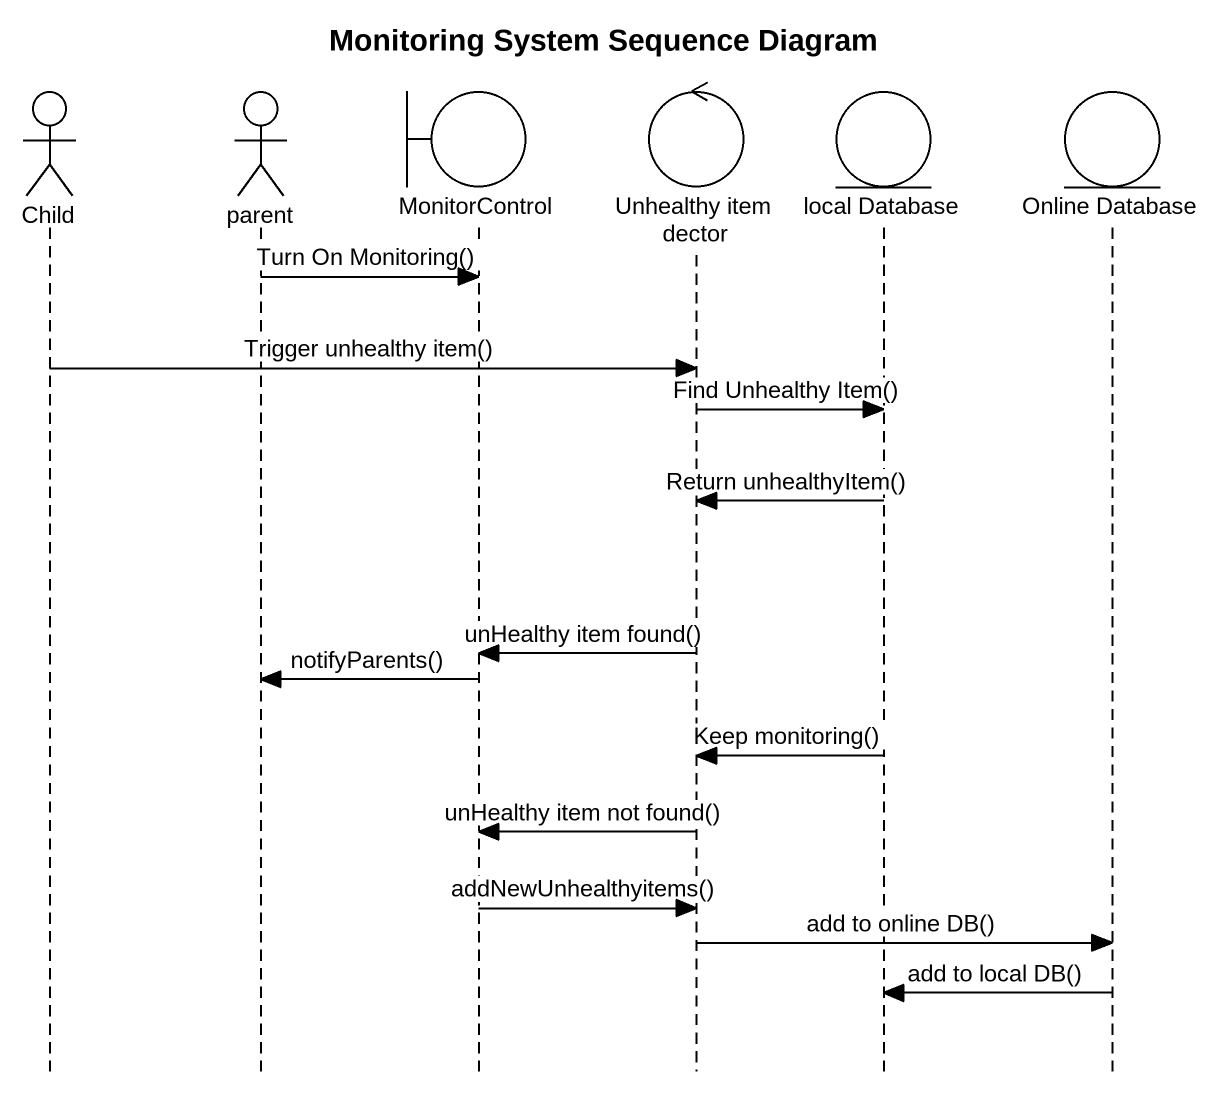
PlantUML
@startuml
title Monitoring System Sequence Diagram
hide footbox
actor Child
actor parent
boundary MonitorControl
control "Unhealthy item dector" as Unhealthy_item_dector
entity "local Database" as local_Database
entity "Online Database" as Online_Database

parent -> MonitorControl : Turn On Monitoring()
Child -> Unhealthy_item_dector : Trigger unhealthy item()
Unhealthy_item_dector -> local_Database : Find Unhealthy Item()
local_Database -> Unhealthy_item_dector : Return unhealthyItem()
Unhealthy_item_dector -> MonitorControl : unHealthy item found()
MonitorControl -> parent : notifyParents()
local_Database -> Unhealthy_item_dector : Keep monitoring()
Unhealthy_item_dector -> MonitorControl : unHealthy item not found()
MonitorControl -> Unhealthy_item_dector : addNewUnhealthyitems()
Unhealthy_item_dector -> Online_Database : add to online DB()
Online_Database -> local_Database : add to local DB()
@enduml
